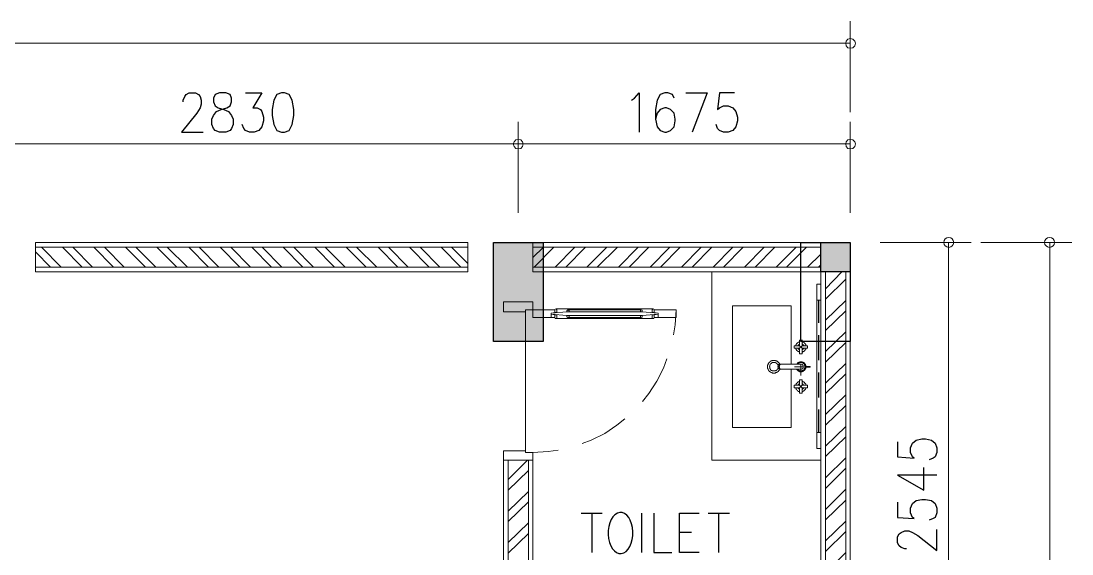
# Model space of a CAD drawing. Header units: millimetres. Extents: x -1260 to 10806, y -20287 to 1280.
# Drawn here: x 5507 to 10806, y -1555 to 1134 of the extents above; entities that cross this region are included whole.
import ezdxf

# ---------------------------------------------------------------- set-up
doc = ezdxf.new("R2010")
doc.units = ezdxf.units.MM
doc.header["$MEASUREMENT"] = 0
doc.layers.add('PDF_Geometry', color=7, linetype='Continuous')
doc.layers.add('PDF_Solid Fills', color=7, linetype='Continuous', true_color=0x404040)

# ---------------------------------------------------------------- blocks, each defined once
blk = doc.blocks.new('sdeww')
at = {"layer": 'PDF_Geometry', "lineweight": 9}
for points in [[(9688.6, 1133.9), (9688.6, 907.4)], [(9688.6, 674.5), (9688.6, 1070.4)], [(9688.6, 1021.7), (9639.9, 1021.7), (54.4, 1021.7), (3.6, 1021.7)], [(9688.6, 625.8), (9688.6, 399.3)], [(9688.6, 166.4), (9688.6, 562.3)], [(9688.6, 513.6), (9639.9, 513.6), (8064.9, 513.6), (8014.1, 513.6), (7963.3, 513.6), (5234.5, 513.6), (5183.7, 513.6), (5132.9, 513.6), (3538.9, 513.6), (3488.1, 513.6), (3439.4, 513.6), (1993.5, 513.6), (1942.7, 513.6), (1894, 513.6), (54.4, 513.6), (3.6, 513.6)], [(9838.9, 16.1), (10234.8, 16.1)], [(10071.7, 16.1), (10298.3, 16.1)], [(10183.9, -7018.5), (10183.9, -4588.2), (10183.9, -4537.4), (10183.9, -4488.7), (10183.9, -2577.1), (10183.9, -2528.4), (10183.9, -2477.6), (10183.9, -32.6), (10183.9, 16.1)], [(10347, 16.1), (10742.8, 16.1)], [(10579.8, 16.1), (10806.3, 16.1)], [(10694.1, -17785.2), (10694.1, -17734.4), (10694.1, -32.6), (10694.1, 16.1)], [(9390.1, -597.8), (9390.1, -303.5), (9093.7, -303.5), (9093.7, -917.4), (9390.1, -917.4), (9390.1, -623.2)], [(8050.1, -333.2), (8050.1, -1033.9)], [(8693.6, -318.4), (8630.1, -318.4), (8270.2, -318.4), (8204.6, -318.4)], [(8693.6, -367), (8630.1, -367), (8270.2, -367), (8204.6, -367)], [(8630.1, -322.6), (8270.2, -322.6)], [(8630.1, -362.8), (8270.2, -362.8)], [(8797.4, -449.6), (8805.8, -398.8), (8810.1, -322.6)], [(9445.1, -475), (9445.1, -477.1), (9432.4, -477.1), (9432.4, -500.4)], [(9430.3, -504.6), (9432.4, -502.5), (9432.4, -500.4), (9432.4, -502.5), (9430.3, -504.6), (9407, -504.6), (9404.9, -504.6), (9404.9, -515.2), (9404.9, -517.3), (9407, -517.3), (9430.3, -517.3), (9432.4, -517.3), (9432.4, -519.5), (9432.4, -517.3), (9430.3, -517.3)], [(9432.4, -483.5), (9430.3, -485.6), (9426.1, -485.6), (9426.1, -487.7), (9424, -487.7), (9424, -489.8), (9421.8, -489.8), (9419.7, -491.9), (9417.6, -494.1), (9417.6, -496.2), (9415.5, -496.2), (9415.5, -500.4), (9413.4, -500.4), (9413.4, -504.6)], [(9413.4, -517.3), (9413.4, -521.6), (9415.5, -521.6), (9415.5, -523.7), (9417.6, -525.8), (9417.6, -527.9), (9419.7, -527.9), (9419.7, -530), (9421.8, -530), (9421.8, -532.2), (9424, -532.2), (9426.1, -534.3), (9428.2, -534.3), (9430.3, -536.4), (9432.4, -536.4)], [(9432.4, -496.2), (9430.3, -496.2), (9430.3, -498.3), (9428.2, -498.3), (9428.2, -500.4), (9426.1, -500.4), (9426.1, -502.5), (9424, -504.6)], [(9424, -517.3), (9426.1, -517.3), (9426.1, -521.6), (9428.2, -521.6), (9428.2, -523.7), (9432.4, -523.7), (9432.4, -525.8)], [(9445.1, -504.6), (9432.4, -517.3)], [(9445.1, -517.3), (9432.4, -504.6)], [(9432.4, -519.5), (9432.4, -542.7), (9432.4, -544.9), (9434.5, -544.9), (9445.1, -544.9), (9445.1, -542.7), (9445.1, -519.5)], [(9445.1, -500.4), (9445.1, -477.1)], [(9466.3, -504.6), (9466.3, -502.5), (9464.2, -502.5), (9464.2, -498.3), (9462.1, -496.2), (9462.1, -494.1), (9460, -494.1), (9460, -491.9), (9457.8, -491.9), (9457.8, -489.8), (9455.7, -489.8), (9455.7, -487.7), (9453.6, -487.7), (9451.5, -485.6), (9447.3, -485.6), (9447.3, -483.5), (9445.1, -483.5)], [(9453.6, -504.6), (9453.6, -502.5), (9451.5, -500.4), (9451.5, -498.3), (9449.4, -498.3), (9447.3, -496.2), (9445.1, -496.2)], [(9449.4, -504.6), (9447.3, -504.6), (9447.3, -502.5), (9445.1, -502.5), (9445.1, -500.4), (9445.1, -502.5), (9447.3, -502.5), (9447.3, -504.6), (9449.4, -504.6), (9472.7, -504.6), (9472.7, -515.2), (9472.7, -517.3), (9449.4, -517.3), (9447.3, -517.3), (9447.3, -519.5), (9445.1, -519.5), (9447.3, -519.5), (9447.3, -517.3), (9449.4, -517.3)], [(9445.1, -525.8), (9447.3, -525.8), (9447.3, -523.7), (9449.4, -523.7), (9449.4, -521.6), (9451.5, -521.6), (9451.5, -519.5), (9453.6, -519.5), (9453.6, -517.3)], [(9445.1, -536.4), (9449.4, -536.4), (9449.4, -534.3), (9453.6, -534.3), (9453.6, -532.2), (9455.7, -532.2), (9460, -527.9), (9460, -525.8), (9462.1, -525.8), (9462.1, -523.7), (9464.2, -523.7), (9464.2, -519.5), (9466.3, -517.3)], [(8640.7, -786.2), (8672.5, -746), (8712.7, -682.5), (8746.5, -616.8), (8763.5, -570.3)], [(9332.9, -597.8), (9330.8, -595.7), (9330.8, -593.6), (9326.6, -589.3), (9326.6, -587.2), (9324.5, -587.2), (9320.2, -583), (9318.1, -583), (9316, -580.9), (9311.8, -580.9), (9311.8, -578.7), (9294.8, -578.7), (9292.7, -580.9), (9288.5, -580.9), (9288.5, -583), (9286.4, -583), (9284.2, -585.1), (9282.1, -585.1), (9282.1, -587.2), (9280, -587.2), (9280, -589.3), (9273.7, -595.7), (9273.7, -599.9), (9271.5, -602), (9271.5, -619), (9273.7, -621.1), (9273.7, -625.3), (9275.8, -625.3), (9275.8, -629.5), (9277.9, -629.5), (9277.9, -631.7), (9280, -631.7), (9280, -633.8), (9282.1, -633.8), (9282.1, -635.9), (9284.2, -635.9), (9286.4, -638), (9288.5, -638), (9290.6, -640.1), (9294.8, -640.1), (9294.8, -642.2), (9311.8, -642.2), (9311.8, -640.1), (9316, -640.1), (9318.1, -638), (9320.2, -638), (9324.5, -633.8), (9326.6, -633.8), (9326.6, -631.7), (9328.7, -631.7), (9328.7, -627.4), (9330.8, -627.4), (9330.8, -625.3), (9332.9, -625.3), (9332.9, -623.2)], [(9324.5, -604.1), (9324.5, -602), (9322.4, -602), (9322.4, -597.8), (9320.2, -597.8), (9320.2, -595.7), (9318.1, -595.7), (9318.1, -593.6), (9316, -593.6), (9313.9, -591.4), (9311.8, -591.4), (9311.8, -589.3), (9294.8, -589.3), (9294.8, -591.4), (9290.6, -591.4), (9290.6, -593.6), (9288.5, -593.6), (9288.5, -595.7), (9286.4, -595.7), (9286.4, -597.8), (9284.2, -597.8), (9284.2, -599.9), (9282.1, -602), (9282.1, -608.4), (9280, -610.5), (9282.1, -612.6), (9282.1, -619), (9284.2, -621.1), (9284.2, -623.2), (9286.4, -623.2), (9286.4, -625.3), (9290.6, -629.5), (9294.8, -629.5), (9294.8, -631.7), (9311.8, -631.7), (9311.8, -629.5), (9316, -629.5), (9316, -627.4), (9318.1, -627.4), (9318.1, -625.3), (9320.2, -625.3), (9320.2, -623.2), (9322.4, -621.1), (9322.4, -619), (9324.5, -619), (9324.5, -616.8)], [(9341.4, -597.8), (9337.2, -597.8), (9337.2, -599.9), (9332.9, -599.9), (9332.9, -602), (9330.8, -602), (9330.8, -608.4), (9328.7, -608.4), (9328.7, -612.6), (9330.8, -612.6), (9330.8, -619), (9332.9, -619), (9332.9, -621.1), (9337.2, -621.1), (9337.2, -623.2), (9341.4, -623.2)], [(9451.5, -610.5), (9407, -610.5)], [(9464.2, -608.4), (9464.2, -602), (9462.1, -602), (9462.1, -597.8), (9460, -597.8), (9460, -595.7), (9453.6, -589.3), (9451.5, -589.3), (9449.4, -587.2), (9445.1, -587.2), (9445.1, -585.1), (9434.5, -585.1), (9434.5, -587.2), (9428.2, -587.2), (9428.2, -589.3), (9426.1, -589.3), (9424, -591.4), (9421.8, -591.4), (9421.8, -593.6), (9419.7, -593.6), (9419.7, -595.7), (9417.6, -597.8)], [(9417.6, -623.2), (9419.7, -625.3), (9419.7, -627.4), (9421.8, -627.4), (9421.8, -629.5), (9424, -629.5), (9426.1, -631.7), (9428.2, -631.7), (9428.2, -633.8), (9432.4, -633.8), (9434.5, -635.9), (9445.1, -635.9), (9445.1, -633.8), (9451.5, -633.8), (9451.5, -631.7), (9453.6, -631.7), (9453.6, -629.5), (9455.7, -629.5), (9460, -625.3), (9460, -623.2), (9462.1, -623.2), (9462.1, -619), (9464.2, -616.8), (9464.2, -612.6)], [(9421.8, -623.2), (9424, -623.2), (9424, -625.3), (9426.1, -625.3), (9426.1, -627.4), (9428.2, -627.4), (9428.2, -629.5), (9432.4, -629.5), (9432.4, -631.7), (9445.1, -631.7), (9447.3, -629.5), (9449.4, -629.5), (9451.5, -627.4), (9453.6, -627.4), (9453.6, -625.3), (9455.7, -625.3), (9455.7, -623.2), (9457.8, -621.1), (9457.8, -619), (9460, -616.8), (9460, -604.1), (9457.8, -602), (9457.8, -599.9), (9455.7, -597.8), (9455.7, -595.7), (9453.6, -595.7), (9453.6, -593.6), (9451.5, -593.6), (9449.4, -591.4), (9445.1, -591.4), (9445.1, -589.3), (9432.4, -589.3), (9432.4, -591.4), (9428.2, -591.4), (9428.2, -593.6), (9426.1, -593.6), (9426.1, -595.7), (9424, -595.7), (9424, -597.8), (9421.8, -597.8)], [(9438.8, -597.8), (9438.8, -654.9)], [(9460, -608.4), (9483.2, -608.4), (9485.4, -608.4), (9485.4, -612.6), (9460, -612.6)], [(9432.4, -684.6), (9430.3, -684.6), (9428.2, -686.7), (9426.1, -686.7), (9424, -688.8), (9421.8, -688.8), (9421.8, -690.9), (9419.7, -690.9), (9419.7, -693.1), (9417.6, -693.1), (9417.6, -695.2), (9415.5, -697.3), (9415.5, -699.4), (9413.4, -701.5), (9413.4, -703.6)], [(9445.1, -701.5), (9445.1, -678.2), (9445.1, -676.1), (9432.4, -676.1), (9432.4, -678.2), (9432.4, -701.5)], [(9466.3, -703.6), (9464.2, -701.5), (9464.2, -697.3), (9462.1, -697.3), (9462.1, -695.2), (9460, -695.2), (9460, -693.1), (9455.7, -688.8), (9453.6, -688.8), (9453.6, -686.7), (9449.4, -686.7), (9449.4, -684.6), (9445.1, -684.6)], [(9430.3, -703.6), (9432.4, -703.6), (9432.4, -701.5), (9432.4, -703.6), (9430.3, -703.6), (9407, -703.6), (9404.9, -703.6), (9404.9, -705.8), (9404.9, -716.3), (9407, -716.3), (9430.3, -716.3), (9432.4, -718.5), (9432.4, -720.6), (9432.4, -718.5), (9430.3, -716.3)], [(9413.4, -716.3), (9413.4, -720.6), (9415.5, -720.6), (9415.5, -724.8), (9417.6, -724.8), (9417.6, -726.9), (9419.7, -729), (9421.8, -731.2), (9424, -731.2), (9424, -733.3), (9426.1, -733.3), (9426.1, -735.4), (9430.3, -735.4), (9432.4, -737.5)], [(9432.4, -695.2), (9432.4, -697.3), (9428.2, -697.3), (9428.2, -699.4), (9426.1, -699.4), (9426.1, -703.6), (9424, -703.6)], [(9424, -716.3), (9426.1, -718.5), (9426.1, -720.6), (9428.2, -720.6), (9428.2, -722.7), (9430.3, -722.7), (9430.3, -724.8), (9432.4, -724.8)], [(9445.1, -703.6), (9432.4, -716.3)], [(9445.1, -716.3), (9432.4, -703.6)], [(9432.4, -720.6), (9432.4, -743.9), (9434.5, -743.9), (9445.1, -743.9), (9445.1, -741.7)], [(9453.6, -703.6), (9453.6, -701.5), (9451.5, -701.5), (9451.5, -699.4), (9449.4, -699.4), (9449.4, -697.3), (9447.3, -697.3), (9447.3, -695.2), (9445.1, -695.2)], [(9449.4, -703.6), (9447.3, -703.6), (9447.3, -701.5), (9445.1, -701.5), (9447.3, -701.5), (9447.3, -703.6), (9449.4, -703.6), (9472.7, -703.6), (9472.7, -705.8), (9472.7, -716.3)], [(9449.4, -716.3), (9447.3, -716.3), (9447.3, -718.5), (9445.1, -718.5), (9445.1, -720.6), (9445.1, -718.5), (9447.3, -718.5), (9447.3, -716.3), (9449.4, -716.3), (9472.7, -716.3), (9472.7, -714.2)], [(9445.1, -724.8), (9447.3, -724.8), (9449.4, -722.7), (9451.5, -722.7), (9451.5, -720.6), (9453.6, -718.5), (9453.6, -716.3)], [(9445.1, -720.6), (9445.1, -743.9)], [(8335.9, -997.9), (8382.4, -981), (8450.2, -947.1), (8511.6, -904.7), (8551.8, -873)], [(8088.2, -1042.3), (8164.4, -1038.1), (8215.2, -1031.8)]]:
    blk.add_lwpolyline(points, dxfattribs=at)
at = {"layer": 'PDF_Geometry', "lineweight": 20}
for points in [[(9714, 1021.7), (9711.9, 1032.3), (9701.3, 1042.8), (9688.6, 1045), (9675.9, 1042.8), (9667.4, 1032.3), (9665.3, 1021.7), (9667.4, 1009), (9675.9, 998.4), (9688.6, 996.3), (9701.3, 998.4), (9711.9, 1009)], [(8039.5, 513.6), (8035.3, 524.2), (8026.8, 534.8), (8014.1, 536.9), (8001.4, 534.8), (7992.9, 524.2), (7988.7, 513.6), (7992.9, 500.9), (8001.4, 490.3), (8014.1, 488.2), (8026.8, 490.3), (8035.3, 500.9)], [(7988.7, 513.6), (7992.9, 500.9), (8001.4, 490.3), (8014.1, 488.2), (8026.8, 490.3), (8035.3, 500.9), (8039.5, 513.6), (8035.3, 524.2), (8026.8, 534.8), (8014.1, 536.9), (8001.4, 534.8), (7992.9, 524.2)], [(9714, 513.6), (9711.9, 524.2), (9701.3, 534.8), (9688.6, 536.9), (9675.9, 534.8), (9667.4, 524.2), (9665.3, 513.6), (9667.4, 500.9), (9675.9, 490.3), (9688.6, 488.2), (9701.3, 490.3), (9711.9, 500.9)], [(5579.6, -108.8), (5579.6, -7.2), (7760, -7.2), (7760, -108.8)], [(9540.4, -108.8), (9540.4, -7.2), (8088.2, -7.2), (8088.2, -108.8)], [(9665.3, -2452.2), (9665.3, -132.1), (9563.7, -132.1), (9563.7, -2452.2)], [(8064.9, -2452.2), (8064.9, -1082.6), (7963.3, -1082.6), (7963.3, -2452.2)]]:
    blk.add_lwpolyline(points, close=True, dxfattribs=at)
at = {"layer": 'PDF_Geometry', "lineweight": 25}
for points in [[(6324.8, 725.3), (6324.8, 733.8), (6333.2, 752.8), (6339.6, 763.4), (6354.4, 771.9), (6386.2, 771.9), (6401, 763.4), (6409.4, 752.8), (6415.8, 733.8), (6415.8, 714.7), (6409.4, 695.7), (6392.5, 668.1), (6316.3, 572.9), (6424.3, 572.9)], [(6638.1, 771.9), (6720.6, 771.9), (6676.2, 695.7), (6697.3, 695.7), (6714.3, 687.2), (6720.6, 676.6), (6729.1, 649.1), (6729.1, 630), (6720.6, 600.4), (6705.8, 581.3), (6682.5, 572.9), (6659.2, 572.9), (6638.1, 581.3), (6629.6, 591.9), (6621.1, 611)], [(8585.7, 733.8), (8600.5, 744.4), (8623.8, 771.9), (8623.8, 572.9)], [(8799.5, 744.4), (8791, 763.4), (8767.7, 771.9), (8752.9, 771.9), (8729.6, 763.4), (8714.8, 733.8), (8706.3, 687.2), (8706.3, 638.5), (8714.8, 600.4), (8729.6, 581.3), (8752.9, 572.9), (8761.4, 572.9), (8782.5, 581.3), (8799.5, 600.4), (8805.8, 630), (8805.8, 638.5), (8799.5, 668.1), (8782.5, 687.2), (8761.4, 695.7), (8752.9, 695.7), (8729.6, 687.2), (8714.8, 668.1), (8706.3, 638.5)], [(8858.7, 771.9), (8966.7, 771.9), (8890.5, 572.9)], [(9104.3, 771.9), (9028.1, 771.9), (9019.6, 687.2), (9028.1, 695.7), (9049.3, 706.2), (9072.6, 706.2), (9095.8, 695.7), (9110.7, 676.6), (9119.1, 649.1), (9119.1, 630), (9110.7, 600.4), (9095.8, 581.3), (9072.6, 572.9), (9049.3, 572.9), (9028.1, 581.3), (9019.6, 591.9), (9011.2, 611)], [(9529.8, -388.2), (9529.8, -273.9)], [(9529.8, -576.6), (9529.8, -451.7)], [(9529.8, -765), (9529.8, -640.1)], [(9529.8, -942.8), (9529.8, -826.4)], [(9925.7, -989.4), (9925.7, -1065.6), (10010.4, -1072), (10001.9, -1065.6), (9991.3, -1042.3), (9991.3, -1019.1), (10001.9, -995.8), (10020.9, -981), (10048.5, -974.6), (10067.5, -974.6), (10097.2, -981), (10116.2, -995.8), (10124.7, -1019.1), (10124.7, -1042.3), (10116.2, -1065.6), (10105.6, -1072), (10086.6, -1080.5)], [(10124.7, -1156.7), (9925.7, -1156.7), (10059, -1232.9), (10059, -1118.6)], [(9925.7, -1294.3), (9925.7, -1370.5), (10010.4, -1376.8), (10001.9, -1370.5), (9991.3, -1347.2), (9991.3, -1323.9), (10001.9, -1300.6), (10020.9, -1285.8), (10048.5, -1279.4), (10067.5, -1279.4), (10097.2, -1285.8), (10116.2, -1300.6), (10124.7, -1323.9), (10124.7, -1347.2), (10116.2, -1370.5), (10105.6, -1376.8), (10086.6, -1385.3)], [(8331.6, -1349.3), (8437.5, -1349.3)], [(8384.5, -1349.3), (8384.5, -1548.3)], [(8636.5, -1548.3), (8636.5, -1349.3)], [(8697.9, -1349.3), (8697.9, -1548.3), (8788.9, -1548.3)], [(8926.5, -1548.3), (8827, -1548.3), (8827, -1349.3), (8926.5, -1349.3)], [(8970.9, -1349.3), (9078.9, -1349.3)], [(9023.9, -1349.3), (9023.9, -1548.3)], [(8827, -1444.6), (8888.4, -1444.6)], [(9972.3, -1529.2), (9963.8, -1529.2), (9944.7, -1522.9), (9934.1, -1514.4), (9925.7, -1499.6), (9925.7, -1467.9), (9934.1, -1453), (9944.7, -1446.7), (9963.8, -1438.2), (9982.8, -1438.2), (10001.9, -1446.7), (10029.4, -1461.5), (10124.7, -1537.7), (10124.7, -1431.9)]]:
    blk.add_lwpolyline(points, dxfattribs=at)
for points in [[(6506.8, 771.9), (6485.7, 763.4), (6477.2, 744.4), (6477.2, 725.3), (6485.7, 706.2), (6500.5, 695.7), (6530.1, 687.2), (6553.4, 676.6), (6568.2, 657.6), (6576.7, 638.5), (6576.7, 611), (6568.2, 591.9), (6561.9, 581.3), (6538.6, 572.9), (6506.8, 572.9), (6485.7, 581.3), (6477.2, 591.9), (6468.7, 611), (6468.7, 638.5), (6477.2, 657.6), (6492, 676.6), (6515.3, 687.2), (6544.9, 695.7), (6561.9, 706.2), (6568.2, 725.3), (6568.2, 744.4), (6561.9, 763.4), (6538.6, 771.9)], [(6820.1, 771.9), (6796.8, 763.4), (6782, 733.8), (6773.6, 687.2), (6773.6, 657.6), (6782, 611), (6796.8, 581.3), (6820.1, 572.9), (6834.9, 572.9), (6858.2, 581.3), (6873.1, 611), (6881.5, 657.6), (6881.5, 687.2), (6873.1, 733.8), (6858.2, 763.4), (6834.9, 771.9)], [(9540.4, -132.1), (9540.4, 16.1), (9688.6, 16.1), (9688.6, -132.1)]]:
    blk.add_lwpolyline(points, close=True, dxfattribs=at)
at = {"layer": 'PDF_Geometry', "lineweight": 9}
for points in [[(8014.1, 625.8), (8014.1, 399.3)], [(8014.1, 562.3), (8014.1, 166.4)], [(5579.6, -132.1), (5579.6, 16.1), (7760, 16.1), (7760, -132.1)], [(9540.4, -132.1), (9540.4, 16.1), (8088.2, 16.1), (8088.2, -132.1)], [(9540.4, -1082.6), (9540.4, -132.1), (8990, -132.1), (8990, -1082.6)], [(9688.6, -2452.2), (9688.6, -132.1), (9540.4, -132.1), (9540.4, -2452.2)], [(9438.8, -597.8), (9335.1, -597.8), (9330.8, -597.8), (9330.8, -599.9), (9326.6, -599.9), (9326.6, -602), (9324.5, -604.1), (9324.5, -608.4), (9322.4, -608.4), (9322.4, -612.6), (9324.5, -612.6), (9324.5, -616.8), (9326.6, -619), (9326.6, -621.1), (9330.8, -621.1), (9330.8, -623.2), (9335.1, -623.2), (9438.8, -623.2), (9443, -623.2), (9445.1, -621.1), (9447.3, -621.1), (9447.3, -619), (9449.4, -619), (9449.4, -616.8), (9451.5, -616.8), (9451.5, -604.1), (9449.4, -604.1), (9449.4, -602), (9447.3, -602), (9447.3, -599.9), (9445.1, -599.9), (9443, -597.8)], [(8088.2, -2452.2), (8088.2, -1082.6), (7940, -1082.6), (7940, -2452.2)]]:
    blk.add_lwpolyline(points, close=True, dxfattribs=at)
at = {"layer": 'PDF_Geometry', "color": 250, "lineweight": 9, "true_color": 0x404040}
for points in [[(5655.8, -108.8), (5579.6, -30.4)], [(5708.7, -108.8), (5609.2, -7.2)], [(5814.6, -108.8), (5715.1, -7.2)], [(5867.5, -108.8), (5768, -7.2)], [(5973.4, -108.8), (5873.9, -7.2)], [(6026.3, -108.8), (5926.8, -7.2)], [(6134.2, -108.8), (6032.6, -7.2)], [(6187.2, -108.8), (6085.6, -7.2)], [(6293, -108.8), (6191.4, -7.2)], [(6345.9, -108.8), (6244.3, -7.2)], [(6451.8, -108.8), (6352.3, -7.2)], [(6504.7, -108.8), (6405.2, -7.2)], [(6610.6, -108.8), (6511.1, -7.2)], [(6663.5, -108.8), (6564, -7.2)], [(6769.3, -108.8), (6669.8, -7.2)], [(6822.2, -108.8), (6722.7, -7.2)], [(6928.1, -108.8), (6828.6, -7.2)], [(6981, -108.8), (6881.5, -7.2)], [(7086.9, -108.8), (6987.4, -7.2)], [(7141.9, -108.8), (7040.3, -7.2)], [(7247.8, -108.8), (7146.1, -7.2)], [(7300.7, -108.8), (7199.1, -7.2)], [(7406.5, -108.8), (7307, -7.2)], [(7459.4, -108.8), (7359.9, -7.2)], [(7565.3, -108.8), (7465.8, -7.2)], [(7618.2, -108.8), (7518.7, -7.2)], [(7724.1, -108.8), (7624.6, -7.2)], [(7760, -89.7), (7677.5, -7.2)], [(8088.2, -60.1), (8141.1, -7.2)], [(8094.5, -108.8), (8194, -7.2)], [(8200.4, -108.8), (8299.9, -7.2)], [(8253.3, -108.8), (8352.8, -7.2)], [(8359.1, -108.8), (8460.8, -7.2)], [(8412.1, -108.8), (8513.7, -7.2)], [(8520, -108.8), (8619.5, -7.2)], [(8573, -108.8), (8672.5, -7.2)], [(8678.8, -108.8), (8778.3, -7.2)], [(8731.7, -108.8), (8831.2, -7.2)], [(8837.6, -108.8), (8937.1, -7.2)], [(8890.5, -108.8), (8990, -7.2)], [(8996.3, -108.8), (9095.8, -7.2)], [(9049.3, -108.8), (9148.8, -7.2)], [(9155.1, -108.8), (9254.6, -7.2)], [(9208, -108.8), (9307.5, -7.2)], [(9313.9, -108.8), (9415.5, -7.2)], [(9366.8, -108.8), (9468.4, -7.2)], [(9472.7, -108.8), (9540.4, -43.1)], [(9527.7, -108.8), (9540.4, -96.1)], [(9563.7, -216.7), (9646.2, -132.1)], [(9563.7, -269.7), (9665.3, -168)], [(9563.7, -375.5), (9665.3, -276)], [(9563.7, -428.4), (9665.3, -328.9)], [(9563.7, -534.3), (9665.3, -434.8)], [(9563.7, -587.2), (9665.3, -487.7)], [(9563.7, -693.1), (9665.3, -593.6)], [(9563.7, -746), (9665.3, -646.5)], [(9563.7, -851.8), (9665.3, -752.3)], [(9563.7, -904.7), (9665.3, -805.2)], [(9563.7, -1010.6), (9665.3, -911.1)], [(9563.7, -1063.5), (9665.3, -964)], [(7963.3, -1179.9), (8060.7, -1082.6)], [(9563.7, -1171.5), (9665.3, -1069.9)], [(7963.3, -1232.9), (8064.9, -1133.4)], [(9563.7, -1224.4), (9665.3, -1122.8)], [(7963.3, -1338.7), (8064.9, -1239.2)], [(9563.7, -1330.2), (9665.3, -1228.6)], [(7963.3, -1391.6), (8064.9, -1292.1)], [(9563.7, -1383.2), (9665.3, -1283.7)], [(7963.3, -1497.5), (8064.9, -1398)], [(9563.7, -1489), (9665.3, -1389.5)], [(7963.3, -1550.4), (8064.9, -1450.9)], [(9563.7, -1541.9), (9665.3, -1442.4)], [(9563.7, -1647.8), (9665.3, -1548.3)]]:
    blk.add_lwpolyline(points, dxfattribs=at)
at = {"layer": 'PDF_Geometry', "color": 250, "lineweight": 9, "true_color": 0x272727}
for points in [[(9540.4, -273.9), (9540.4, -193.5), (9519.2, -193.5), (9519.2, -273.9)], [(9540.4, -942.8), (9540.4, -273.9), (9519.2, -273.9), (9519.2, -942.8)], [(9540.4, -1023.3), (9540.4, -942.8), (9519.2, -942.8), (9519.2, -1023.3)]]:
    blk.add_lwpolyline(points, close=True, dxfattribs=at)
at = {"layer": 'PDF_Geometry', "lineweight": 13}
for points in [[(7940, -282.4), (7940, -333.2), (8050.1, -333.2), (8050.1, -322.6), (8088.2, -322.6), (8088.2, -282.4)], [(8179.2, -362.8), (8179.2, -339.5), (8198.3, -337.4), (8198.3, -322.6), (8088.2, -322.6), (8088.2, -362.8)], [(8198.3, -362.8), (8198.3, -348), (8179.2, -345.9), (8179.2, -362.8)], [(8208.8, -322.6), (8204.6, -318.4), (8200.4, -320.5), (8198.3, -322.6), (8198.3, -337.4), (8208.8, -337.4)], [(8208.8, -348), (8198.3, -348), (8198.3, -362.8), (8200.4, -367), (8206.7, -367), (8208.8, -362.8)], [(8270.2, -328.9), (8268.1, -324.7), (8263.9, -322.6), (8261.8, -324.7), (8259.6, -328.9), (8259.6, -333.2), (8270.2, -333.2)], [(8270.2, -352.2), (8259.6, -352.2), (8259.6, -358.6), (8263.9, -362.8), (8268.1, -360.7), (8270.2, -358.6)], [(8630.1, -328.9), (8630.1, -324.7), (8634.3, -322.6), (8638.6, -324.7), (8638.6, -333.2), (8630.1, -333.2)], [(8630.1, -352.2), (8638.6, -352.2), (8638.6, -360.7), (8634.3, -362.8), (8630.1, -360.7)], [(8689.4, -322.6), (8693.6, -318.4), (8697.9, -320.5), (8700, -322.6), (8700, -337.4), (8689.4, -337.4)], [(8689.4, -348), (8700, -348), (8700, -362.8), (8697.9, -367), (8691.5, -367), (8689.4, -362.8)], [(8719, -362.8), (8719, -339.5), (8700, -337.4), (8700, -322.6), (8810.1, -322.6), (8810.1, -362.8)], [(8700, -362.8), (8700, -348), (8719, -345.9), (8719, -362.8)], [(7940, -1082.6), (7940, -1033.9), (8050.1, -1033.9), (8050.1, -1042.3), (8088.2, -1042.3), (8088.2, -1082.6)]]:
    blk.add_lwpolyline(points, close=True, dxfattribs=at)
for points in [[(8638.6, -352.2), (8719, -345.9), (8719, -339.5), (8638.6, -333.2), (8630.1, -333.2), (8270.2, -333.2), (8259.6, -333.2), (8179.2, -339.5), (8179.2, -345.9), (8259.6, -352.2)], [(8270.2, -322.6), (8263.9, -322.6)], [(8270.2, -362.8), (8263.9, -362.8)], [(8630.1, -352.2), (8270.2, -352.2)], [(8630.1, -322.6), (8634.3, -322.6)], [(8630.1, -362.8), (8634.3, -362.8)]]:
    blk.add_lwpolyline(points, dxfattribs=at)
at = {"layer": 'PDF_Geometry', "lineweight": 20}
for centre in [(10185, 16.7), (10693.1, 16.7)]:
    blk.add_circle(centre, 24.9, dxfattribs=at)
at = {"layer": 'PDF_Geometry', "lineweight": 9}
blk.add_arc((9430.3, -701.5), 38.9, 292.3801, 337.6199, dxfattribs=at)
at = {"layer": 'PDF_Geometry', "lineweight": 25}
blk.add_ellipse((8529.9, -1449.5), major_axis=(-0.5, -103.9), ratio=0.601094, start_param=3.412203, end_param=9.695388, dxfattribs=at)
at = {"layer": 'PDF_Solid Fills', "lineweight": 9, "transparency": 33554559}
for points in [[(9540.4, -132.1), (9540.4, 16.1), (9688.6, 16.1)], [(9540.4, -132.1), (9688.6, -132.1), (9688.6, 16.1)]]:
    blk.add_solid(points, dxfattribs=at)
blk = doc.blocks.new('dssshhh')
h = blk.add_hatch(color=7)
h.dxf.hatch_style = 1
h.paths.add_polyline_path([(1868.6, 16.1), (2368.6, 16.1), (2368.6, -233.9), (1868.6, -233.9)])
h.paths.add_polyline_path([(4933.7, 16.1), (5433.7, 16.1), (5433.7, -233.9), (4933.7, -233.9)])
h.paths.add_polyline_path([(8139.1, 16.1), (8139.1, -483.9), (7889.1, -483.9), (7889.1, 16.1)])
for points in [[(8139.1, 16.1), (8139.1, -483.9), (7889.1, -483.9), (7889.1, 16.1), (8139.1, 16.1)], [(9688.6, 16.1), (9688.6, -483.9), (9438.6, -483.9), (9438.6, 16.1), (9688.6, 16.1)]]:
    blk.add_lwpolyline(points)

msp = doc.modelspace()

# ---------------------------------------------------------------- block references
for name in ['sdeww', 'dssshhh']:
    msp.add_blockref(name, (0, 0))

doc.saveas('drawing.dxf')
